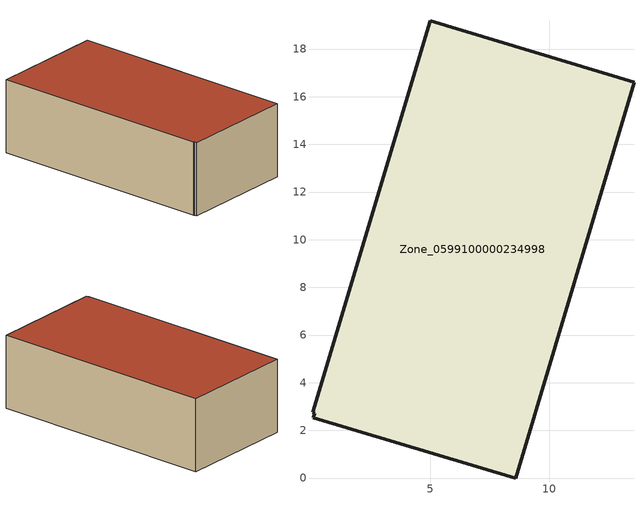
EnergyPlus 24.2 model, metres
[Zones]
Zone_0599100000234998
 floor ground (C_G): 13.55,16.61 8.58,0 0.1,2.53 0.15,2.73 0.06,2.75 4.99,19.18 z0
 wall outside (C_F): 13.55,16.61 4.99,19.18 0.06,2.75 0.15,2.73 0.1,2.53 8.58,0 13.55,16.61 z0:5.61
 roof outside (C_R): 8.58,0 13.55,16.61 4.99,19.18 0.06,2.75 0.15,2.73 0.1,2.53 z5.61
[BUILDING]
Pand.0599100000234998: North Axis=0; Terrain=City; Loads Convergence Tolerance Value=0.04; Temperature Convergence Tolerance Value=0.4; Solar Distribution=FullExterior; Maximum Number of Warmup Days=25; Minimum Number of Warmup Days=1
[Site:Location]
Rotterdam.The.Hague.AP_ZH_NLD Design_Conditions: Latitude=51.96; Longitude=4.45; Time Zone=1; Elevation=-4.5
[SITE:GROUNDTEMPERATURE:BUILDINGSURFACE]
18, 18, 18, 18, 18, 18, 18, 18, 18, 18, 18, 18
[MATERIAL] Thermal Absorptance=0.9; Solar Absorptance=0.7; Visible Absorptance=0.7
Name | Roughness | Thickness | Conductivity | Density | Specific Heat
G.D.1975-1991 | MediumSmooth | 0.15 | 0.288461 | 540 | 1210
F.D.1975-1991 | Rough | 0.3 | 0.230769 | 1920 | 840
R.D.1975-1991 | MediumRough | 0.2 | 0.153846 | 1500 | 1000
[CONSTRUCTION]
C_G: G.D.1975-1991
C_F: F.D.1975-1991
C_R: R.D.1975-1991
[ZONE]
Zone_0599100000234998: Type=1; Multiplier=1; Ceiling Height=Autocalculate; Volume=Autocalculate; Floor Area=autocalculate; Part of Total Floor Area=Yes
[ZONEINFILTRATION:DESIGNFLOWRATE]
Infil_Zone_0599100000234998: Zone or ZoneList or Space or SpaceList=Zone_0599100000234998; Schedule=AlwaysOn; Design Flow Rate Calculation Method=Flow/Area; Flow Rate per Floor Area=0.0042; Constant Term Coefficient=1; Temperature Term Coefficient=0; Velocity Term Coefficient=0; Velocity Squared Term Coefficient=0
[HVACTEMPLATE:ZONE:IDEALLOADSAIRSYSTEM]
Zone_0599100000234998: Maximum Heating Supply Air Temperature=50; Minimum Cooling Supply Air Temperature=13; Maximum Heating Supply Air Humidity Ratio=0.0156; Minimum Cooling Supply Air Humidity Ratio=0.0077; Heating Limit=NoLimit; Cooling Limit=NoLimit; Dehumidification Control Type=ConstantSensibleHeatRatio; Cooling Sensible Heat Ratio=0.7; Dehumidification Setpoint=60; Humidification Control Type=None; Humidification Setpoint=30; Outdoor Air Method=None; Outdoor Air Flow Rate per Person=0.00944; Outdoor Air Flow Rate per Zone Floor Area=0; Outdoor Air Flow Rate per Zone=0; Demand Controlled Ventilation Type=None; Outdoor Air Economizer Type=NoEconomizer; Heat Recovery Type=None; Sensible Heat Recovery Effectiveness=0.7; Latent Heat Recovery Effectiveness=0.65
[ZONECONTROL:THERMOSTAT]
ThermostatControl_Zone_0599100000234998: Zone or ZoneList=Zone_0599100000234998; Control Type Schedule=DualSetpointControlType; Control 1=Thermostat_Zone_0599100000234998; Temperature Difference Between Cutout And Setpoint=0
[THERMOSTATSETPOINT:DUALSETPOINT]
Thermostat_Zone_0599100000234998: Heating Setpoint Temperature Schedule=HeatingSetpoint_Zone_0599100000234998; Cooling Setpoint Temperature Schedule=CoolingSetpoint_Zone_0599100000234998
[SCHEDULE:COMPACT]
HeatingSetpoint_Zone_0599100000234998: Through: 12/31, For: AllDays, Until: 24:00, 21
CoolingSetpoint_Zone_0599100000234998: Through: 12/31, For: AllDays, Until: 24:00, 24
DualSetpointControlType: Through: 12/31, For: AllDays, Until: 24:00, 4
AlwaysOn: Through: 12/31, For: AllDays, Until: 24:00, 1
